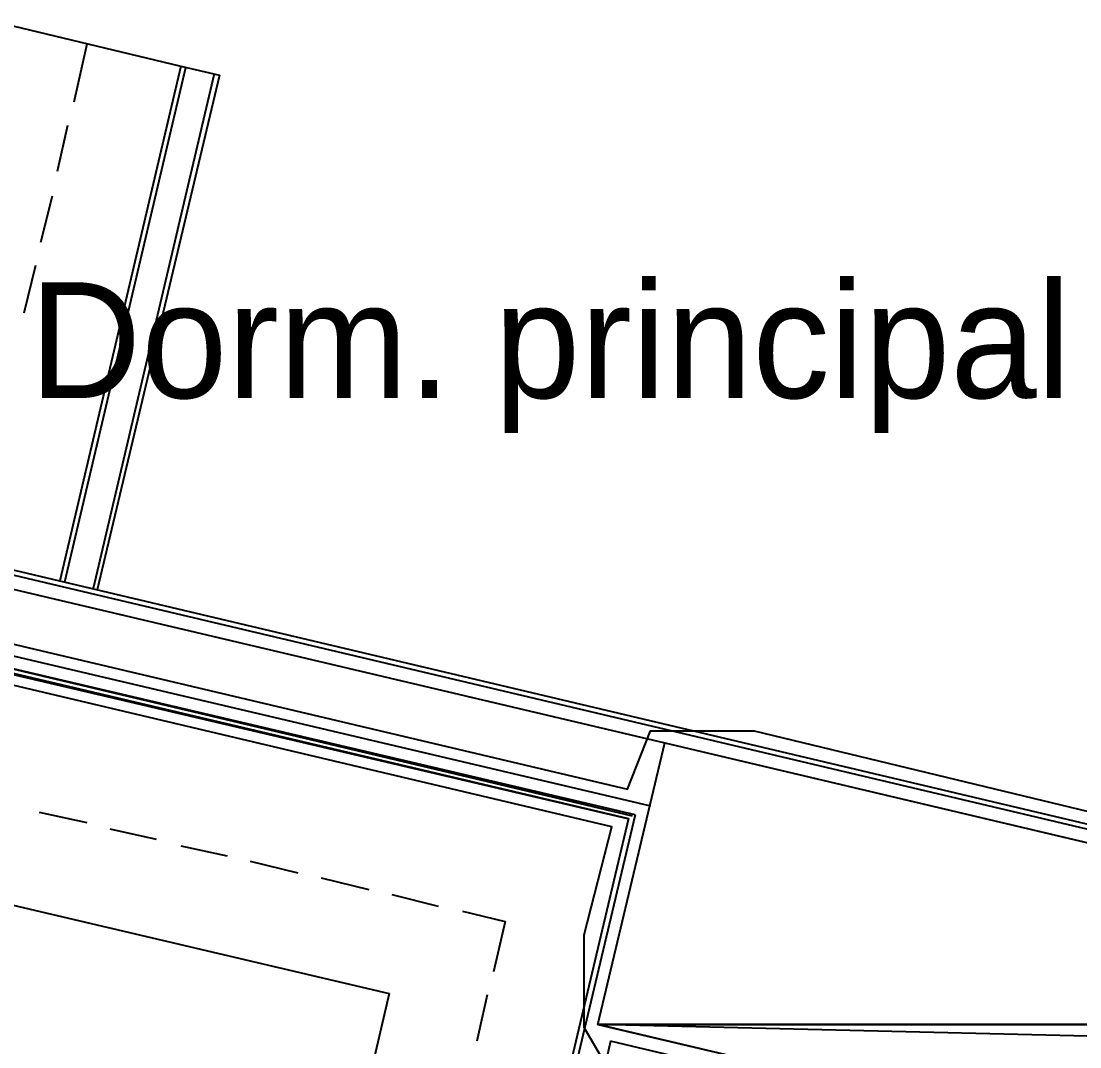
# Model space of a CAD drawing. Header units: feet. Extents: x -84 to 198, y -22 to 181.
# Drawn here: x 115.48 to 126.45, y 109.13 to 119.76 of the extents above; entities that cross this region are included whole.
import ezdxf
from ezdxf.enums import TextEntityAlignment as Align

# ---------------------------------------------------------------- set-up
doc = ezdxf.new("R2010")
doc.units = ezdxf.units.FT
for name, color, linetype in [('A-AREA-UNIDAD', 30, 'CONTINUOUS'), ('A-LINEA', 7, 'CONTINUOUS'), ('A-MURO-CONCRETO', 8, 'CONTINUOUS'), ('A-NOMBRE-ESPACIO', 2, 'CONTINUOUS')]:
    doc.layers.add(name, color=color, linetype=linetype)

msp = doc.modelspace()

# ---------------------------------------------------------------- linework, layer by layer
at = {"layer": 'A-AREA-UNIDAD'}
for points in [[(114.608, 113.4933), (121.76, 111.8044), (122, 112.4089), (123.072, 112.4089), (129.04, 110.9689), (130.112, 110.9333), (130.272, 110.4889), (135.808, 109.2089)], [(135.92, 108.3733), (135.328, 105.7778), (134.272, 105.6889), (134.16, 106.0444), (121.52, 108.9778), (121.312, 109.3333), (121.312, 110.2933), (121.6, 111.4133), (114.688, 113.0489)]]:
    msp.add_lwpolyline(points, dxfattribs=at)
at = {"layer": 'A-LINEA'}
for p, q in [((115.1867, 119.7644), (117.1333, 119.2978)), ((116.16, 119.5244), (116.0267, 118.9244)), ((117.1333, 119.2978), (115.88, 113.9644)), ((117.1333, 119.2978), (115.88, 113.9644)), ((115.9333, 113.9511), (117.1867, 119.2844)), ((117.48, 119.2178), (116.2267, 113.8844)), ((117.1333, 119.2978), (117.5333, 119.2044)), ((117.5333, 119.2044), (116.2667, 113.8711)), ((115.96, 118.6844), (115.8533, 118.2044)), ((115.8, 117.9511), (115.68, 117.4711)), ((115.6267, 117.2311), (115.5067, 116.7378)), ((104.7733, 116.5911), (129.28, 110.7911)), ((129.2667, 110.7378), (104.7067, 116.5511)), ((114.5733, 114.0711), (122.1467, 112.2844)), ((114.4133, 113.4178), (122, 111.6311)), ((121.8133, 111.5244), (114.5067, 113.2578)), ((121.84, 111.5378), (114.52, 113.2578)), ((114.5467, 113.1911), (121.76, 111.4978)), ((114.56, 113.2044), (121.7733, 111.4978)), ((115.6667, 111.5644), (116.16, 111.4578)), ((115.6667, 111.5644), (116.16, 111.4578)), ((121.7733, 111.4978), (118.92, 99.4444)), ((121.84, 111.5378), (118.96, 99.3778)), ((116.4, 111.3911), (116.88, 111.2844)), ((116.4, 111.3911), (116.88, 111.2844)), ((117.1333, 111.2178), (117.6133, 111.1111)), ((117.1333, 111.2178), (117.6133, 111.1111)), ((117.8533, 111.0578), (118.3467, 110.9378)), ((117.8533, 111.0578), (118.3467, 110.9378)), ((114.0267, 110.9244), (119.2933, 109.6844)), ((114.0267, 110.9244), (119.2933, 109.6844)), ((118.5867, 110.8844), (119.08, 110.7644)), ((118.5867, 110.8844), (119.08, 110.7644)), ((119.32, 110.7111), (119.8, 110.5911)), ((119.32, 110.7111), (119.8, 110.5911)), ((120.0533, 110.5378), (120.4933, 110.4311)), ((120.0533, 110.5378), (120.4933, 110.4311)), ((120.4933, 110.4311), (120.3733, 109.9111)), ((119.2933, 109.6844), (116.9733, 99.8978)), ((120.3067, 109.6711), (120.2, 109.1911)), ((121.5867, 109.1911), (119.1867, 99.0178)), ((134.4267, 106.1511), (121.5867, 109.1911)), ((134.4267, 106.1511), (121.5867, 109.1911))]:
    msp.add_line(p, q, dxfattribs=at)
msp.add_lwpolyline([(121.4533, 109.3644), (122.1467, 112.2844), (135.96, 109.0178), (135.2667, 106.0978), (121.4533, 109.3644)], dxfattribs=at)
at = {"layer": 'A-MURO-CONCRETO'}
for points in [[(122.1467, 112.2844), (134.4933, 109.3644), (121.4533, 109.3644), (122.1467, 112.2844), (122.1467, 112.2844)], [(121.4533, 109.3644), (122.92, 109.0178), (135.96, 109.0178), (121.4533, 109.3644)], [(121.4533, 109.3644), (134.4933, 109.3644), (135.96, 109.0178), (121.4533, 109.3644), (121.4533, 109.3644)]]:
    msp.add_lwpolyline(points, dxfattribs=at)

# ---------------------------------------------------------------- texts
at = {"layer": 'A-NOMBRE-ESPACIO'}
msp.add_text('Dorm. principal', height=1.2, dxfattribs=at).set_placement((120.96, 115.8578), align=Align.CENTER)

doc.saveas('drawing.dxf')
